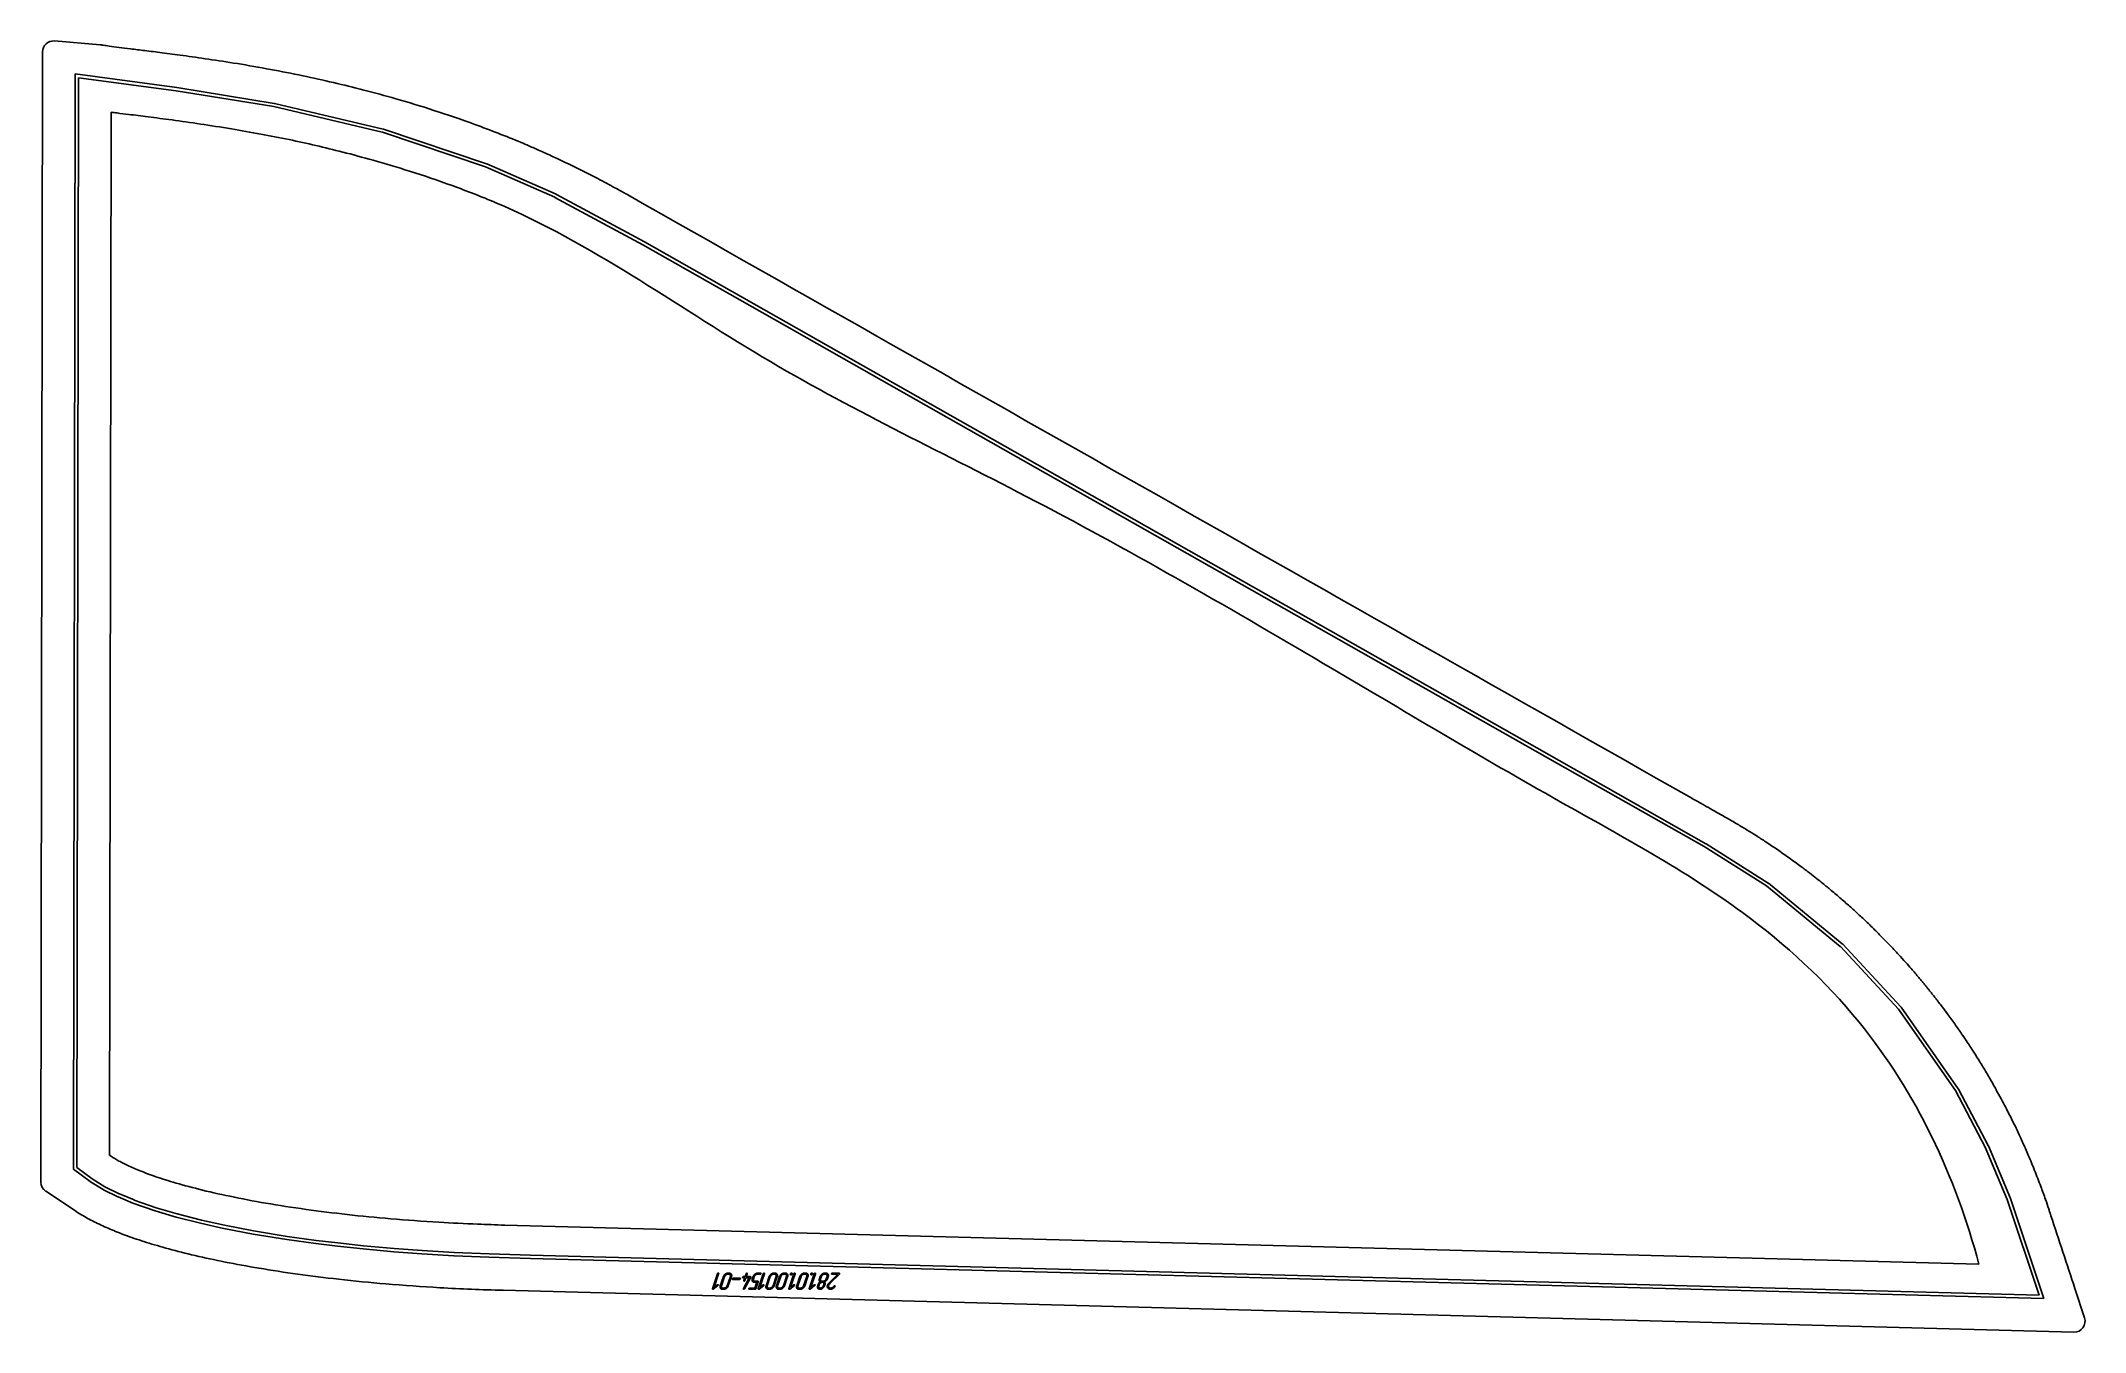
# Model space of a CAD drawing. Header units: millimetres. Extents: x 161 to 2039, y 106 to 1292.
import ezdxf

# ---------------------------------------------------------------- set-up
doc = ezdxf.new("R2010")
doc.units = ezdxf.units.MM
doc.linetypes.add('K5LT_BASIC', pattern=[0])
doc.layers.add('Engraving', color=7, linetype='Continuous')

msp = doc.modelspace()

# ---------------------------------------------------------------- linework, layer by layer
at = {"color": 150, "linetype": 'K5LT_BASIC', "lineweight": 25, "true_color": 0x0080ff}
for p, q in [((162.5, 1282.4), (160.9, 243.9)), ((215.3, 1288.9), (173.4, 1292.4)), ((285.3, 1246.5), (285.3, 1246.5)), ((285.8, 1249.5), (285.7, 1249.5)), ((225.4, 1226.9), (223.9, 268.8)), ((474.7, 1208.5), (474.6, 1208.5)), ((475.6, 1211.3), (475.3, 1211.4)), ((569.4, 1176.7), (569.3, 1176.7)), ((570.6, 1179.5), (570.3, 1179.6)), ((633.1, 1148.7), (633.1, 1148.8)), ((634.5, 1151.4), (634.3, 1151.5)), ((714.1, 1105.2), (714, 1105.2)), ((715.5, 1107.8), (715.5, 1107.8)), ((1554.4, 628.7), (1554.4, 628.7)), ((1555.8, 631.3), (1555.8, 631.3)), ((1689.2, 552.3), (1689.1, 552.3)), ((1690.8, 554.8), (1690.6, 554.9)), ((1746.3, 516.2), (1746.3, 516.2)), ((1748.2, 518.5), (1747.9, 518.8)), ((1814.2, 460.6), (1814.1, 460.6)), ((1816.4, 462.6), (1816, 463)), ((1867.5, 402.8), (1867.5, 402.9)), ((1870, 404.6), (1869.7, 404.9)), ((1920, 328.1), (1919.9, 328.1)), ((1922.6, 329.5), (1922.4, 329.8)), ((165.4, 235.6), (188.9, 220.1)), ((246.5, 227.6), (246.5, 227.5)), ((1967.6, 228), (1967.6, 228)), ((1970.5, 228.9), (1970.4, 229.1)), ((245.3, 224.8), (245.5, 224.7)), ((285.2, 211.9), (285.3, 211.9)), ((286.1, 214.8), (286.1, 214.8)), ((386.8, 191.2), (386.8, 191.2)), ((387.2, 194.2), (387.3, 194.2)), ((587.1, 204.5), (1941.5, 168.6)), ((585.5, 144.6), (2028.8, 106.2)), ((2038.6, 119.3), (2029.7, 146.3))]:
    msp.add_line(p, q, dxfattribs=at)
for centre, start, end in [((172.5, 1282.4), 85.2312, 179.91), ((170.9, 243.9), 179.91, 236.6543), ((2029.1, 116.2), 268.4784, 18.2242)]:
    msp.add_arc(centre, 10, start, end, dxfattribs=at)
for points, knots in [([(602.1, 1199.1), (588.1, 1204.9), (561.4, 1215.3), (522.9, 1228.6), (488.7, 1239), (457.9, 1247.3), (429.3, 1254.3), (400.5, 1260.7), (370.8, 1266.5), (341.7, 1271.6), (314.9, 1275.7), (291.9, 1278.9), (272.4, 1281.5), (256.5, 1283.5), (243.4, 1285.1), (232.5, 1286.5), (224.3, 1287.6), (218.8, 1288.4), (216.3, 1288.7), (215.3, 1288.9)], [0, 0, 0, 0, 0.08581, 0.161765, 0.23268, 0.293103, 0.351841, 0.412899, 0.480025, 0.553375, 0.622127, 0.688187, 0.748045, 0.80349, 0.854077, 0.901328, 0.947935, 0.979867, 1, 1, 1, 1]), ([(579, 1143.7), (565.7, 1149.3), (539.3, 1159.6), (501.4, 1172.5), (467.8, 1182.5), (439, 1190.2), (413.3, 1196.5), (388, 1202), (362, 1207.1), (334.5, 1211.9), (307.1, 1216.2), (281.5, 1219.8), (259.7, 1222.6), (243.2, 1224.7), (232.3, 1226), (227.2, 1226.7), (225.4, 1226.9)], [0, 0, 0, 0, 0.096468, 0.189322, 0.26948, 0.336943, 0.397687, 0.460341, 0.528814, 0.602799, 0.687451, 0.772055, 0.851142, 0.924194, 0.972674, 1, 1, 1, 1]), ([(2029.7, 146.3), (2022.4, 168.6), (2014.9, 191.1), (2007.5, 213.8), (2007.3, 214.3), (2007.2, 214.6), (2007, 215.2), (2006.5, 216.8), (2005.2, 220.9), (2002.2, 229.4), (1998.1, 241), (1992.7, 254.6), (1987.3, 268), (1981.9, 280.1), (1977.9, 289), (1974.1, 296.8), (1970.5, 304.1), (1967.6, 309.7), (1963.8, 317.1), (1959.9, 324.2), (1955.7, 331.8), (1951.2, 339.9), (1945.2, 350.1), (1939.4, 359.2), (1934.3, 367.4), (1930.7, 372.8), (1925.4, 380.6), (1920.6, 387.6), (1913.2, 397.9), (1908.8, 403.7), (1904.9, 408.8), (1902.8, 411.5), (1900.4, 414.6), (1898.5, 417), (1896.4, 419.6), (1894.5, 421.9), (1892.8, 424.1), (1891, 426.3), (1888.8, 428.9), (1886.4, 431.8), (1882.5, 436.5), (1879.2, 440.3), (1873.4, 446.8), (1867.4, 453.4), (1858.6, 462.9), (1849.4, 472.2), (1840.4, 481.2), (1831.7, 489.3), (1823.6, 496.7), (1814.9, 504.4), (1806.2, 511.7), (1798.9, 517.8), (1792.1, 523.2), (1785.5, 528.4), (1777.2, 534.6), (1767.2, 541.9), (1756.5, 549.4), (1746.2, 556.3), (1737.1, 562.2), (1728.6, 567.4), (1718.9, 573.4), (1709.1, 578.9), (1699.7, 584.3), (1692.4, 588.4), (1688, 590.9), (1686, 592), (1682.1, 594.2), (1353.6, 780.5), (1024.7, 966.9), (698.8, 1151.7), (698, 1152.2), (697.8, 1152.3), (697.5, 1152.4), (697.3, 1152.6), (697, 1152.8), (696.3, 1153.2), (692.5, 1155.3), (685.7, 1158.9), (671.4, 1166.6), (653.1, 1175.7), (635.2, 1184.4), (620.6, 1191), (610.3, 1195.6), (604.5, 1198.1), (602.1, 1199.1)], [0, 0, 0, 0, 3.44118, 3.487509, 3.503335, 3.518833, 3.533338, 3.593349, 3.767872, 4.173473, 4.774067, 5.511655, 6.223593, 6.82594, 7.314401, 7.715821, 8.006447, 8.350272, 8.70008, 9.139286, 9.481989, 9.916413, 10.498289, 11.081614, 11.468368, 11.750067, 12.105338, 12.648059, 13.174728, 13.59488, 13.836194, 13.998963, 14.147201, 14.31948, 14.477235, 14.603677, 14.734177, 14.858707, 15.0107, 15.218935, 15.451989, 15.716322, 16.05863, 16.525999, 17.140761, 17.784696, 18.37834, 18.907424, 19.408676, 19.964468, 20.518669, 20.99777, 21.330895, 21.716767, 22.185022, 22.808445, 23.419711, 24.009577, 24.510509, 24.968073, 25.43399, 26.026101, 26.597722, 27.040118, 27.249825, 27.335244, 27.380594, 27.907457, 82.810565, 82.922616, 82.935843, 82.949559, 82.963484, 82.977392, 82.991582, 83.012756, 83.101109, 83.438358, 84.309048, 85.347688, 86.372236, 87.091544, 87.634132, 88, 88, 88, 88]), ([(1941.5, 168.6), (1920.3, 248.7), (1862.6, 372.2), (1715, 507.2), (1539.5, 601.2), (1322.2, 731.5), (1079.6, 871.5), (816.9, 995.7), (666.1, 1106.8), (579, 1143.7)], [0, 0, 0, 0, 1.019051, 1.618449, 2.418429, 3.447824, 4.725587, 5.845004, 7, 7, 7, 7]), ([(223.9, 268.8), (225.8, 267.5), (230.2, 264.6), (239.2, 259.9), (250.5, 254.9), (264.7, 249.5), (282.9, 243.6), (306.1, 237.3), (334.6, 230.8), (367.5, 224.5), (403.7, 218.9), (442.1, 214.1), (483, 210.1), (523.3, 207.2), (558.5, 205.4), (578.8, 204.8), (587.1, 204.5)], [0, 0, 0, 0, 0.056372, 0.112066, 0.167199, 0.225847, 0.291483, 0.366938, 0.448647, 0.533284, 0.620325, 0.704416, 0.788524, 0.879264, 0.950569, 1, 1, 1, 1]), ([(188.9, 220.1), (192.6, 217.4), (200.3, 212.5), (212.8, 206), (225.9, 200.1), (240.8, 194.3), (258, 188.5), (278.7, 182.5), (302.7, 176.4), (330.3, 170.4), (361.8, 164.7), (396.7, 159.3), (435.6, 154.5), (479.3, 150.2), (529.8, 146.6), (566.1, 145.1), (585.5, 144.6)], [0, 0, 0, 0, 0.057729, 0.109602, 0.160752, 0.210984, 0.268977, 0.330201, 0.397102, 0.467847, 0.54208, 0.621909, 0.701929, 0.790287, 0.888171, 1, 1, 1, 1])]:
    msp.add_open_spline(points, degree=3, knots=knots, dxfattribs=at)
at = {"layer": 'Engraving', "color": 150, "linetype": 'K5LT_BASIC', "lineweight": 25, "true_color": 0x0080ff}
for p, q in [((192.5, 1262.1), (190.9, 255.8)), ((285.7, 1249.5), (192.5, 1262.1)), ((195.5, 1258.6), (193.9, 257.3)), ((285.3, 1246.5), (195.5, 1258.6)), ((374.9, 1232), (285.3, 1246.5)), ((375.4, 1235), (285.8, 1249.5)), ((374.9, 1232), (374.9, 1232)), ((474.6, 1208.5), (374.9, 1232)), ((375.6, 1235), (375.4, 1235)), ((475.3, 1211.4), (375.6, 1235)), ((569.3, 1176.7), (474.7, 1208.5)), ((570.3, 1179.6), (475.6, 1211.3)), ((633.1, 1148.8), (569.4, 1176.7)), ((634.3, 1151.5), (570.6, 1179.5)), ((714, 1105.2), (633.1, 1148.7)), ((715.5, 1107.8), (634.5, 1151.4)), ((1554.4, 628.7), (714.1, 1105.2)), ((1555.8, 631.3), (715.5, 1107.8)), ((1689.1, 552.3), (1554.4, 628.7)), ((1690.6, 554.9), (1555.8, 631.3)), ((1746.3, 516.2), (1689.2, 552.3)), ((1747.9, 518.8), (1690.8, 554.8)), ((1814.1, 460.6), (1746.3, 516.2)), ((1816, 463), (1748.2, 518.5)), ((1867.5, 402.9), (1814.2, 460.6)), ((1869.7, 404.9), (1816.4, 462.6)), ((1919.9, 328.1), (1867.5, 402.8)), ((1922.4, 329.8), (1870, 404.6)), ((1947.4, 276.1), (1920, 328.1)), ((1950.1, 277.5), (1922.6, 329.5)), ((1947.4, 276.1), (1947.4, 276.1)), ((1967.6, 228), (1947.4, 276.1)), ((1950.2, 277.3), (1950.1, 277.5)), ((1970.4, 229.1), (1950.2, 277.3)), ((190.9, 255.8), (206.3, 244.6)), ((193.9, 257.3), (208, 247)), ((206.3, 244.6), (206.5, 244.4)), ((206.5, 244.4), (218.1, 237.2)), ((208, 247), (208.1, 247)), ((208.1, 247), (219.7, 239.7)), ((218.1, 237.2), (218.4, 237)), ((218.4, 237), (231.6, 230.4)), ((219.7, 239.7), (219.7, 239.7)), ((219.7, 239.7), (232.9, 233.1)), ((231.6, 230.4), (231.8, 230.4)), ((231.8, 230.4), (245.3, 224.8)), ((232.9, 233.1), (233, 233.1)), ((233, 233.1), (246.5, 227.6)), ((246.5, 227.5), (266.9, 220.5)), ((1997, 140.1), (1967.6, 228)), ((2001.2, 137), (1970.5, 228.9)), ((245.5, 224.7), (265.9, 217.6)), ((265.9, 217.6), (266, 217.6)), ((266, 217.6), (285.2, 211.9)), ((266.9, 220.5), (286.1, 214.8)), ((266.9, 220.5), (266.9, 220.5)), ((285.3, 211.9), (307.6, 206.2)), ((286.1, 214.8), (308.4, 209.1)), ((308.4, 209.1), (329.5, 204.4)), ((308.4, 209.1), (308.4, 209.1)), ((307.6, 206.2), (307.7, 206.2)), ((307.7, 206.2), (328.8, 201.5)), ((328.8, 201.5), (328.9, 201.5)), ((328.9, 201.5), (355.9, 196.3)), ((329.5, 204.4), (356.4, 199.3)), ((329.5, 204.4), (329.5, 204.4)), ((355.9, 196.3), (356, 196.3)), ((356, 196.3), (386.8, 191.2)), ((356.4, 199.3), (356.4, 199.3)), ((356.4, 199.3), (387.2, 194.2)), ((386.8, 191.2), (413.5, 187.5)), ((387.3, 194.2), (413.9, 190.5)), ((413.9, 190.5), (433.8, 188.1)), ((413.9, 190.5), (413.9, 190.5)), ((433.8, 188.1), (433.8, 188.1)), ((433.8, 188.1), (457.2, 185.5)), ((413.5, 187.5), (433.4, 185.1)), ((413.5, 187.5), (413.5, 187.5)), ((433.4, 185.1), (433.5, 185.1)), ((433.5, 185.1), (456.9, 182.6)), ((456.9, 182.6), (457, 182.6)), ((457, 182.6), (485.3, 180)), ((457.2, 185.5), (485.6, 183)), ((457.2, 185.5), (457.2, 185.5)), ((485.3, 180), (510.9, 178.1)), ((485.3, 180), (485.3, 180)), ((485.6, 183), (511.1, 181.1)), ((485.6, 183), (485.6, 183)), ((510.9, 178.1), (510.9, 178.1)), ((510.9, 178.1), (540.4, 176.3)), ((511.1, 181.1), (540.6, 179.3)), ((511.1, 181.1), (511.1, 181.1)), ((540.4, 176.3), (540.5, 176.3)), ((540.5, 176.3), (572.6, 175)), ((540.6, 179.3), (572.7, 178)), ((540.6, 179.3), (540.6, 179.3)), ((572.6, 175), (572.6, 175)), ((572.6, 175), (610.8, 173.9)), ((572.7, 178), (610.9, 176.9)), ((572.7, 178), (572.7, 178)), ((610.8, 173.9), (2001.2, 137)), ((610.8, 173.9), (610.8, 173.9)), ((610.9, 176.9), (610.9, 176.9)), ((610.9, 176.9), (1997, 140.1)), ((782.6, 159.9), (777.9, 146.1)), ((779.4, 147.4), (783.6, 159.9)), ((788, 157.2), (785.1, 148.8)), ((789.1, 157.2), (786.2, 148.8)), ((791.5, 148.8), (794.4, 157.2)), ((793, 159.4), (791.9, 159.4)), ((793.3, 160.4), (792.3, 160.4)), ((792.5, 148.8), (795.4, 157.2)), ((796.5, 154.6), (802.9, 154.6)), ((803.2, 155.7), (796.9, 155.7)), ((806, 156.2), (807.6, 156.2)), ((808, 157.2), (806.4, 157.2)), ((811.7, 156.2), (806.4, 146.2)), ((807.6, 156.2), (806.7, 153.5)), ((807.3, 146), (813.1, 156.6)), ((807.8, 153.5), (808.7, 156.2)), ((808.9, 159.9), (808, 157.2)), ((808.7, 156.2), (811.7, 156.2)), ((809, 157.2), (809.9, 159.9)), ((812.8, 157.2), (809, 157.2)), ((813.1, 156.6), (813.1, 156.7)), ((815.3, 157.2), (814.5, 155.1)), ((815.6, 155.1), (816.3, 157.2)), ((816.6, 152), (818.8, 152)), ((819.7, 153), (817, 153)), ((818.8, 152), (817, 146.7)), ((817.8, 146.1), (820, 152.5)), ((819.1, 159.4), (821.8, 159.4)), ((822.2, 160.4), (819.5, 160.4)), ((824.6, 159.9), (820, 146.1)), ((821.4, 147.4), (825.7, 159.9)), ((830.1, 157.2), (827.2, 148.8)), ((831.1, 157.2), (828.2, 148.8)), ((833.6, 148.8), (836.4, 157.2)), ((835, 159.4), (834, 159.4)), ((835.4, 160.4), (834.3, 160.4)), ((834.6, 148.8), (837.5, 157.2)), ((839.6, 157.2), (836.7, 148.8)), ((840.7, 157.2), (837.8, 148.8)), ((843.1, 148.8), (846, 157.2)), ((844.6, 159.4), (843.5, 159.4)), ((844.9, 160.4), (843.9, 160.4)), ((844.1, 148.8), (847, 157.2)), ((852.8, 159.9), (848.1, 146.1)), ((849.6, 147.4), (853.9, 159.9)), ((858.2, 157.2), (855.4, 148.8)), ((859.3, 157.2), (856.4, 148.8)), ((861.7, 148.8), (864.6, 157.2)), ((863.2, 159.4), (862.2, 159.4)), ((863.6, 160.4), (862.5, 160.4)), ((862.8, 148.8), (865.7, 157.2)), ((871.5, 159.9), (866.8, 146.1)), ((868.3, 147.4), (872.5, 159.9)), ((876.9, 157.2), (876.2, 155.1)), ((878, 157.2), (877.2, 155.1)), ((878.6, 153), (879.7, 153)), ((881.9, 159.4), (880.8, 159.4)), ((882.2, 160.4), (881.2, 160.4)), ((882.5, 155.1), (883.3, 157.2)), ((883.6, 155.1), (884.3, 157.2)), ((893, 159.4), (885.1, 151.4)), ((885.1, 150), (885.4, 150.4)), ((885.4, 150.4), (885.8, 150.8)), ((885.8, 150.8), (894.6, 159.6)), ((887.7, 159.4), (893, 159.4)), ((894.4, 160.4), (888.1, 160.4)), ((778.7, 145.8), (782.9, 148.9)), ((782.4, 149.7), (779.4, 147.4)), ((787.2, 145.6), (788.3, 145.6)), ((787.6, 146.7), (788.6, 146.7)), ((806.4, 146.2), (806.3, 146.1)), ((806.7, 145.6), (807, 145.7)), ((811.8, 145.6), (817.1, 145.6)), ((817, 146.7), (812.2, 146.7)), ((820.7, 145.8), (825, 148.9)), ((824.5, 149.7), (821.4, 147.4)), ((829.3, 145.6), (830.4, 145.6)), ((829.7, 146.7), (830.7, 146.7)), ((838.8, 145.6), (839.9, 145.6)), ((839.2, 146.7), (840.2, 146.7)), ((848.9, 145.8), (853.2, 148.9)), ((852.7, 149.7), (849.6, 147.4)), ((857.5, 145.6), (858.5, 145.6)), ((857.8, 146.7), (858.9, 146.7)), ((867.6, 145.8), (871.8, 148.9)), ((871.3, 149.7), (868.3, 147.4)), ((874.4, 148.1), (874.3, 147.5)), ((874.6, 148.8), (874.4, 148.4)), ((874.4, 148.4), (874.4, 148.1)), ((874.9, 149.8), (874.6, 148.8)), ((876, 149.8), (875.6, 148.8)), ((876.7, 145.6), (877, 145.6)), ((877, 145.6), (877.4, 145.6)), ((877.4, 145.6), (878, 145.8)), ((879.9, 148.8), (880.2, 149.8)), ((880.9, 148.8), (881.3, 149.8)), ((890.5, 148.1), (890.6, 148.3))]:
    msp.add_line(p, q, dxfattribs=at)
for points in [[(782.6, 159.9), (782.6, 160.2), (782.8, 160.3)], [(782.8, 160.3), (783, 160.4), (783.3, 160.4)], [(783.3, 160.4), (783.4, 160.4), (783.6, 160.3)], [(783.6, 160.3), (783.7, 160.2), (783.6, 159.9)], [(788, 157.2), (788.4, 158.6), (789.7, 159.5)], [(789.1, 157.2), (789.4, 158.2), (790.2, 158.8)], [(789.7, 159.5), (790.9, 160.4), (792.3, 160.4)], [(790.2, 158.8), (791, 159.4), (791.9, 159.4)], [(793, 159.4), (793.8, 159.4), (794.2, 158.7)], [(793.3, 160.4), (794.5, 160.4), (795.2, 159.5)], [(794.2, 158.7), (794.7, 158.1), (794.4, 157.2)], [(795.2, 159.5), (795.9, 158.6), (795.4, 157.2)], [(796.2, 154.8), (796.1, 154.9), (796.2, 155.1)], [(796.2, 155.1), (796.2, 155.3), (796.4, 155.5)], [(796.5, 154.6), (796.3, 154.6), (796.2, 154.8)], [(796.4, 155.5), (796.6, 155.7), (796.9, 155.7)], [(803.3, 154.8), (803.1, 154.6), (802.9, 154.6)], [(803.2, 155.7), (803.5, 155.7), (803.6, 155.5)], [(803.6, 155.1), (803.5, 155), (803.3, 154.8)], [(803.6, 155.5), (803.6, 155.3), (803.6, 155.1)], [(805.7, 156.7), (805.7, 156.9), (805.9, 157.1)], [(805.7, 156.4), (805.6, 156.5), (805.7, 156.7)], [(806, 156.2), (805.8, 156.2), (805.7, 156.4)], [(805.9, 157.1), (806.1, 157.2), (806.4, 157.2)], [(806.8, 153.1), (806.6, 153.3), (806.7, 153.5)], [(807.1, 153), (806.9, 153), (806.8, 153.1)], [(807.5, 153.2), (807.3, 153), (807.1, 153)], [(807.8, 153.5), (807.7, 153.4), (807.5, 153.2)], [(808.9, 159.9), (809, 160.2), (809.2, 160.3)], [(809.2, 160.3), (809.4, 160.4), (809.6, 160.4)], [(809.6, 160.4), (809.7, 160.4), (809.9, 160.3)], [(809.9, 160.3), (810, 160.2), (809.9, 159.9)], [(812.8, 157.2), (813, 157.2), (813.1, 157.1)], [(813.1, 157.1), (813.2, 157), (813.1, 156.7)], [(814.7, 152.9), (814.1, 153.8), (814.5, 155.1)], [(816.6, 152), (815.3, 152), (814.7, 152.9)], [(815.3, 157.2), (815.7, 158.6), (817, 159.5)], [(815.6, 155.1), (815.3, 154.3), (815.7, 153.6)], [(815.7, 153.6), (816.1, 153), (817, 153)], [(817.4, 158.8), (816.6, 158.1), (816.3, 157.2)], [(817, 159.5), (818.2, 160.4), (819.5, 160.4)], [(819.1, 159.4), (818.3, 159.4), (817.4, 158.8)], [(819.7, 153), (820.2, 153), (820, 152.5)], [(822.3, 159.6), (822.1, 159.4), (821.8, 159.4)], [(822.2, 160.4), (822.4, 160.4), (822.5, 160.3)], [(822.5, 159.9), (822.5, 159.8), (822.3, 159.6)], [(822.5, 160.3), (822.6, 160.1), (822.5, 159.9)], [(824.6, 159.9), (824.7, 160.2), (824.9, 160.3)], [(824.9, 160.3), (825.1, 160.4), (825.3, 160.4)], [(825.3, 160.4), (825.4, 160.4), (825.7, 160.3)], [(825.7, 160.3), (825.8, 160.2), (825.7, 159.9)], [(830.1, 157.2), (830.5, 158.6), (831.8, 159.5)], [(831.1, 157.2), (831.4, 158.2), (832.3, 158.8)], [(831.8, 159.5), (833, 160.4), (834.3, 160.4)], [(832.3, 158.8), (833.1, 159.4), (834, 159.4)], [(835, 159.4), (835.9, 159.4), (836.3, 158.7)], [(835.4, 160.4), (836.6, 160.4), (837.3, 159.5)], [(836.3, 158.7), (836.7, 158.1), (836.4, 157.2)], [(837.3, 159.5), (837.9, 158.6), (837.5, 157.2)], [(839.6, 157.2), (840, 158.6), (841.3, 159.5)], [(840.7, 157.2), (841, 158.2), (841.8, 158.8)], [(841.3, 159.5), (842.5, 160.4), (843.9, 160.4)], [(841.8, 158.8), (842.6, 159.4), (843.5, 159.4)], [(844.6, 159.4), (845.4, 159.4), (845.8, 158.7)], [(844.9, 160.4), (846.1, 160.4), (846.8, 159.5)], [(845.8, 158.7), (846.2, 158.1), (846, 157.2)], [(846.8, 159.5), (847.5, 158.6), (847, 157.2)], [(849.5, 159.6), (849.6, 159.9), (849.9, 160.2)], [(849.6, 159.1), (849.4, 159.3), (849.5, 159.6)], [(850.1, 158.8), (849.8, 158.8), (849.6, 159.1)], [(849.9, 160.2), (850.2, 160.4), (850.6, 160.4)], [(850.8, 159.1), (850.5, 158.8), (850.1, 158.8)], [(850.6, 160.4), (851, 160.4), (851.1, 160.2)], [(851.1, 159.6), (851.1, 159.5), (850.8, 159.1)], [(851.1, 160.2), (851.2, 160), (851.1, 159.6)], [(852.8, 159.9), (852.9, 160.2), (853.1, 160.3)], [(853.1, 160.3), (853.3, 160.4), (853.5, 160.4)], [(853.5, 160.4), (853.6, 160.4), (853.8, 160.3)], [(853.8, 160.3), (854, 160.2), (853.9, 159.9)], [(858.2, 157.2), (858.7, 158.6), (859.9, 159.5)], [(859.3, 157.2), (859.6, 158.2), (860.5, 158.8)], [(859.9, 159.5), (861.2, 160.4), (862.5, 160.4)], [(860.5, 158.8), (861.3, 159.4), (862.2, 159.4)], [(863.2, 159.4), (864, 159.4), (864.5, 158.7)], [(863.6, 160.4), (864.8, 160.4), (865.5, 159.5)], [(864.5, 158.7), (864.9, 158.1), (864.6, 157.2)], [(865.5, 159.5), (866.1, 158.6), (865.7, 157.2)], [(868.2, 159.6), (868.3, 159.9), (868.6, 160.2)], [(868.3, 159.1), (868.1, 159.3), (868.2, 159.6)], [(868.7, 158.8), (868.4, 158.8), (868.3, 159.1)], [(868.6, 160.2), (868.9, 160.4), (869.3, 160.4)], [(869.4, 159.1), (869.1, 158.8), (868.7, 158.8)], [(869.3, 160.4), (869.6, 160.4), (869.8, 160.2)], [(869.8, 159.6), (869.7, 159.5), (869.4, 159.1)], [(869.8, 160.2), (869.9, 160), (869.8, 159.6)], [(871.5, 159.9), (871.5, 160.2), (871.7, 160.3)], [(871.7, 160.3), (871.9, 160.4), (872.2, 160.4)], [(872.2, 160.4), (872.3, 160.4), (872.5, 160.3)], [(872.5, 160.3), (872.6, 160.2), (872.5, 159.9)], [(874.9, 149.8), (875.2, 150.6), (875.7, 151.2)], [(875.7, 151.2), (876.2, 151.8), (876.9, 152.3)], [(876.1, 153.5), (875.9, 154.2), (876.2, 155.1)], [(876, 149.8), (876.3, 150.7), (877.1, 151.4)], [(876.9, 152.3), (876.3, 152.7), (876.1, 153.5)], [(876.9, 157.2), (877.4, 158.6), (878.6, 159.5)], [(877.3, 153.6), (877, 154.3), (877.2, 155.1)], [(877.1, 151.4), (878, 152), (878.8, 152)], [(878.6, 153), (877.7, 153), (877.3, 153.6)], [(878, 157.2), (878.3, 158.1), (879.1, 158.8)], [(878.6, 159.5), (879.8, 160.4), (881.2, 160.4)], [(878.8, 152), (879.7, 152), (880.1, 151.3)], [(879.1, 158.8), (879.9, 159.4), (880.8, 159.4)], [(881.4, 153.6), (880.6, 153), (879.7, 153)], [(880.1, 151.3), (880.5, 150.7), (880.2, 149.8)], [(882.6, 153.6), (881.9, 152.8), (880.9, 152.3)], [(880.9, 152.3), (881.3, 151.9), (881.4, 151.2)], [(881.4, 151.2), (881.5, 150.6), (881.3, 149.8)], [(882.5, 155.1), (882.2, 154.3), (881.4, 153.6)], [(881.9, 159.4), (882.7, 159.4), (883.1, 158.7)], [(882.2, 160.4), (883.4, 160.4), (884.1, 159.5)], [(883.6, 155.1), (883.3, 154.3), (882.6, 153.6)], [(883.1, 158.7), (883.6, 158.1), (883.3, 157.2)], [(884.1, 159.5), (884.8, 158.6), (884.3, 157.2)], [(884.1, 150.2), (884.5, 150.7), (885.1, 151.4)], [(887.4, 159.5), (887.3, 159.7), (887.4, 159.9)], [(887.4, 159.9), (887.4, 160.1), (887.6, 160.3)], [(887.7, 159.4), (887.5, 159.4), (887.4, 159.5)], [(887.6, 160.3), (887.8, 160.4), (888.1, 160.4)], [(894.4, 160.4), (894.6, 160.4), (894.7, 160.3)], [(894.7, 159.9), (894.7, 159.7), (894.6, 159.6)], [(894.7, 160.3), (894.8, 160.1), (894.7, 159.9)], [(777.9, 145.8), (777.8, 145.9), (777.9, 146.1)], [(778.2, 145.6), (778, 145.6), (777.9, 145.8)], [(778.7, 145.8), (778.5, 145.6), (778.2, 145.6)], [(782.4, 149.7), (782.6, 149.8), (782.8, 149.8)], [(782.8, 149.8), (783.1, 149.8), (783.2, 149.7)], [(783.2, 149.3), (783.2, 149.2), (782.9, 148.9)], [(783.2, 149.7), (783.3, 149.5), (783.2, 149.3)], [(785.3, 146.5), (784.7, 147.5), (785.1, 148.8)], [(787.2, 145.6), (785.9, 145.6), (785.3, 146.5)], [(786.3, 147.3), (785.9, 147.9), (786.2, 148.8)], [(787.6, 146.7), (786.7, 146.7), (786.3, 147.3)], [(790.9, 146.5), (789.6, 145.6), (788.3, 145.6)], [(790.4, 147.3), (789.5, 146.7), (788.6, 146.7)], [(791.5, 148.8), (791.2, 147.9), (790.4, 147.3)], [(792.5, 148.8), (792.1, 147.5), (790.9, 146.5)], [(806.4, 145.7), (806.2, 145.9), (806.3, 146.1)], [(806.7, 145.6), (806.5, 145.6), (806.4, 145.7)], [(807.3, 146), (807.2, 145.8), (807, 145.7)], [(811.5, 146.1), (811.5, 146.3), (811.7, 146.5)], [(811.5, 145.8), (811.4, 145.9), (811.5, 146.1)], [(811.8, 145.6), (811.6, 145.6), (811.5, 145.8)], [(811.7, 146.5), (811.9, 146.7), (812.2, 146.7)], [(817.8, 146.1), (817.7, 145.6), (817.1, 145.6)], [(820, 145.8), (819.9, 145.9), (820, 146.1)], [(820.3, 145.6), (820.1, 145.6), (820, 145.8)], [(820.7, 145.8), (820.5, 145.6), (820.3, 145.6)], [(824.5, 149.7), (824.7, 149.8), (824.9, 149.8)], [(824.9, 149.8), (825.1, 149.8), (825.2, 149.7)], [(825.3, 149.3), (825.2, 149.2), (825, 148.9)], [(825.2, 149.7), (825.3, 149.5), (825.3, 149.3)], [(827.4, 146.5), (826.7, 147.5), (827.2, 148.8)], [(829.3, 145.6), (828, 145.6), (827.4, 146.5)], [(828.4, 147.3), (828, 147.9), (828.2, 148.8)], [(829.7, 146.7), (828.8, 146.7), (828.4, 147.3)], [(832.9, 146.5), (831.7, 145.6), (830.4, 145.6)], [(832.4, 147.3), (831.6, 146.7), (830.7, 146.7)], [(833.6, 148.8), (833.3, 147.9), (832.4, 147.3)], [(834.6, 148.8), (834.2, 147.5), (832.9, 146.5)], [(836.9, 146.5), (836.3, 147.5), (836.7, 148.8)], [(838.8, 145.6), (837.5, 145.6), (836.9, 146.5)], [(837.9, 147.3), (837.5, 147.9), (837.8, 148.8)], [(839.2, 146.7), (838.3, 146.7), (837.9, 147.3)], [(842.5, 146.5), (841.2, 145.6), (839.9, 145.6)], [(841.9, 147.3), (841.1, 146.7), (840.2, 146.7)], [(843.1, 148.8), (842.8, 147.9), (841.9, 147.3)], [(844.1, 148.8), (843.7, 147.5), (842.5, 146.5)], [(848.2, 145.8), (848.1, 145.9), (848.1, 146.1)], [(848.5, 145.6), (848.3, 145.6), (848.2, 145.8)], [(848.9, 145.8), (848.7, 145.6), (848.5, 145.6)], [(852.7, 149.7), (852.9, 149.8), (853.1, 149.8)], [(853.1, 149.8), (853.3, 149.8), (853.4, 149.7)], [(853.4, 149.3), (853.4, 149.2), (853.2, 148.9)], [(853.4, 149.7), (853.5, 149.5), (853.4, 149.3)], [(855.5, 146.5), (854.9, 147.5), (855.4, 148.8)], [(857.5, 145.6), (856.2, 145.6), (855.5, 146.5)], [(856.5, 147.3), (856.1, 147.9), (856.4, 148.8)], [(857.8, 146.7), (857, 146.7), (856.5, 147.3)], [(861.1, 146.5), (859.9, 145.6), (858.5, 145.6)], [(860.6, 147.3), (859.8, 146.7), (858.9, 146.7)], [(861.7, 148.8), (861.4, 147.9), (860.6, 147.3)], [(862.8, 148.8), (862.4, 147.5), (861.1, 146.5)], [(866.8, 145.8), (866.7, 145.9), (866.8, 146.1)], [(867.1, 145.6), (866.9, 145.6), (866.8, 145.8)], [(867.6, 145.8), (867.4, 145.6), (867.1, 145.6)], [(871.3, 149.7), (871.5, 149.8), (871.7, 149.8)], [(871.7, 149.8), (872, 149.8), (872.1, 149.7)], [(872.1, 149.3), (872.1, 149.2), (871.8, 148.9)], [(872.1, 149.7), (872.2, 149.5), (872.1, 149.3)], [(874.7, 146.5), (874.4, 147), (874.3, 147.5)], [(876.7, 145.6), (875.4, 145.6), (874.7, 146.5)], [(875.7, 147.3), (875.3, 147.9), (875.6, 148.8)], [(877, 146.7), (876.1, 146.7), (875.7, 147.3)], [(878.7, 147.3), (877.9, 146.7), (877, 146.7)], [(879.2, 146.5), (878.6, 146), (878, 145.8)], [(879.9, 148.8), (879.5, 147.9), (878.7, 147.3)], [(880.9, 148.8), (880.5, 147.5), (879.2, 146.5)], [(884, 146.6), (883.1, 147.7), (883.6, 149.2)], [(883.6, 149.2), (883.8, 149.8), (884.1, 150.2)], [(886.4, 145.6), (884.8, 145.6), (884, 146.6)], [(884.7, 149.2), (884.4, 148.2), (885, 147.4)], [(885.1, 150), (884.9, 149.6), (884.7, 149.2)], [(885, 147.4), (885.2, 147.1), (885.7, 146.9)], [(885.7, 146.9), (886.1, 146.7), (886.7, 146.7)], [(888.5, 146.2), (887.5, 145.6), (886.4, 145.6)], [(886.7, 146.7), (887.4, 146.7), (888.2, 147.1)], [(888.2, 147.1), (888.9, 147.5), (889.7, 148.5)], [(890.5, 148.1), (889.6, 146.8), (888.5, 146.2)], [(889.7, 148.5), (889.8, 148.6), (889.9, 148.7)], [(889.9, 148.7), (890.1, 148.8), (890.3, 148.8)], [(890.3, 148.8), (890.5, 148.8), (890.6, 148.7)], [(890.6, 148.7), (890.7, 148.5), (890.6, 148.3)]]:
    msp.add_open_spline(points, degree=2, dxfattribs=at)

doc.saveas('drawing.dxf')
